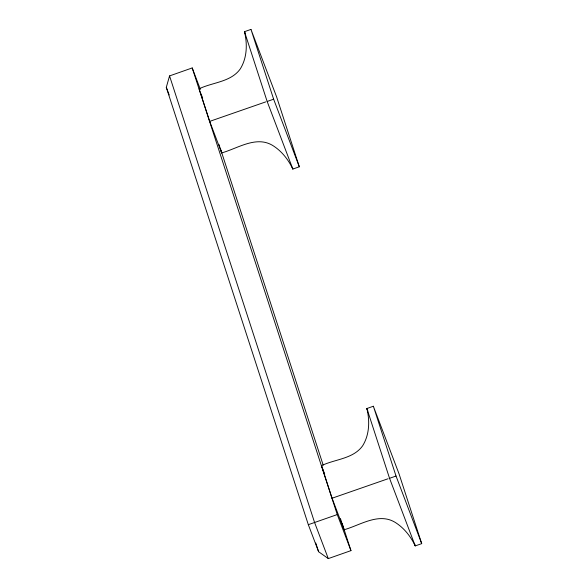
<?xml version="1.0" encoding="UTF-8"?>
<svg xmlns="http://www.w3.org/2000/svg" width="588" height="588" viewBox="0 0 588 588"><rect width="100%" height="100%" fill="white"/><g stroke="black" fill="none" stroke-linecap="round" stroke-linejoin="round"><path stroke-width="0.88" d="M342.179 523.585L350.962 550.633L328.295 558.6L318.6 551.72L308.325 524.68L166.294 87.355L169.55 75.918L192.21 67.943L200.361 89.405M250.973 29.4L244.498 31.678C247.474 44.093 247.151 57.874 240.235 68.98C230.812 82.144 212.621 82.254 199.111 88.81L209.688 121.378L221.676 152.924C238.243 148.257 257.191 134.762 273.993 146.302C282.35 151.91 288.546 160.039 292.839 169.065L299.314 166.786L276.654 96.998L250.973 29.4L273.633 99.188L299.314 166.786M209.688 121.378L265.702 101.9M245.475 34.244L244.498 31.678L267.158 101.467L273.633 99.188M373.358 406.242L366.883 408.52C369.867 420.942 369.536 434.723 362.62 445.829C353.204 458.985 335.013 459.103 321.496 465.652L332.073 498.22L344.061 529.766C360.628 525.099 379.576 511.611 396.378 523.151C404.742 528.759 410.931 536.888 415.231 545.907L421.706 543.635L399.039 473.847L373.358 406.242L396.025 476.03L421.706 543.635M332.073 498.22L388.087 478.742M367.86 411.085L366.883 408.52L389.55 478.309L396.025 476.03M350.962 550.633L337.262 514.573L308.325 524.68M267.158 101.467L292.839 169.065L292.273 167.323M389.55 478.309L415.231 545.907L414.378 543.29M201.052 93.926L202.676 98.189M321.827 466.505L324.738 474.178M166.294 87.355L169.182 94.955M328.295 558.6L314.602 522.548L169.55 75.918M220.64 149.359L323.194 465.145M218.89 144.354L221.676 152.924M340.445 518.623L344.061 529.766M192.21 67.943L337.262 514.573M315.763 542.989L318.6 551.72"/></g></svg>
